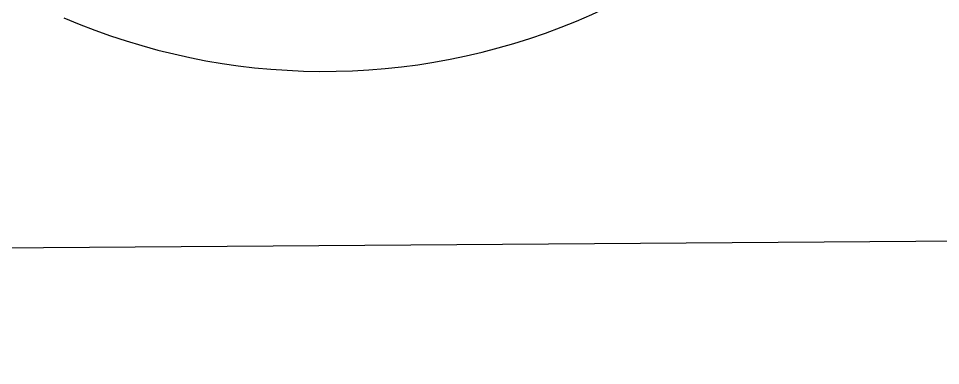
# Model space of a CAD drawing. Header units: feet. Extents: x 919634 to 928945, y 707022 to 708026.
# Drawn here: x 920114.583 to 920115.747, y 707286.927 to 707287.366 of the extents above; entities that cross this region are included whole.
import ezdxf

# ---------------------------------------------------------------- set-up
doc = ezdxf.new("R2010")
doc.units = ezdxf.units.FT
doc.header["$LTSCALE"] = 20
doc.header["$MEASUREMENT"] = 0
for name, color, linetype in [('-u-site-xref', 7, 'Continuous'), ('LK-SHRB-035M', 4, 'Continuous'), ('LP-SHRB', 7, 'Continuous')]:
    doc.layers.add(name, color=color, linetype=linetype)
doc.layers.add('Site Plan$0$SP-SIDEWALK', color=2, linetype='Continuous', lineweight=25)
doc.layers.get('-u-site-xref').off()

# ---------------------------------------------------------------- blocks, each defined once
blk = doc.blocks.new('Site Plan')
at = {"layer": 'Site Plan$0$SP-SIDEWALK'}
blk.add_line((920142.7650731219, 707287.2814648381), (920103.836810979, 707286.9973387414), dxfattribs=at)
blk = doc.blocks.new('SHRUB-TROP-021')
at = {"layer": 'LK-SHRB-035M'}
for centre, radius, start, end in [((-0.3066464151774113, -0.2466404376100435), 0.2589249086668167, 246.7100301005974, 338.3841968309644), ((0.2361128504607422, -0.3297749434067505), 0.3126474042495261, 182.1854245426471, 248.8532188837066)]:
    blk.add_arc(centre, radius, start, end, dxfattribs=at)

msp = doc.modelspace()

# ---------------------------------------------------------------- block references
at = {"layer": '-u-site-xref'}
msp.add_blockref('Site Plan', (0, 0), dxfattribs=at)

# ---------------------------------------------------------------- next in the draw order: block references
at = {"layer": 'LP-SHRB', "xscale": 3.208701422234521, "yscale": 3.208701422234521, "zscale": 3.208701422234521}
msp.add_blockref('SHRUB-TROP-021', (920115.9531060763, 707288.9210094109), dxfattribs=at)

doc.saveas('drawing.dxf')
